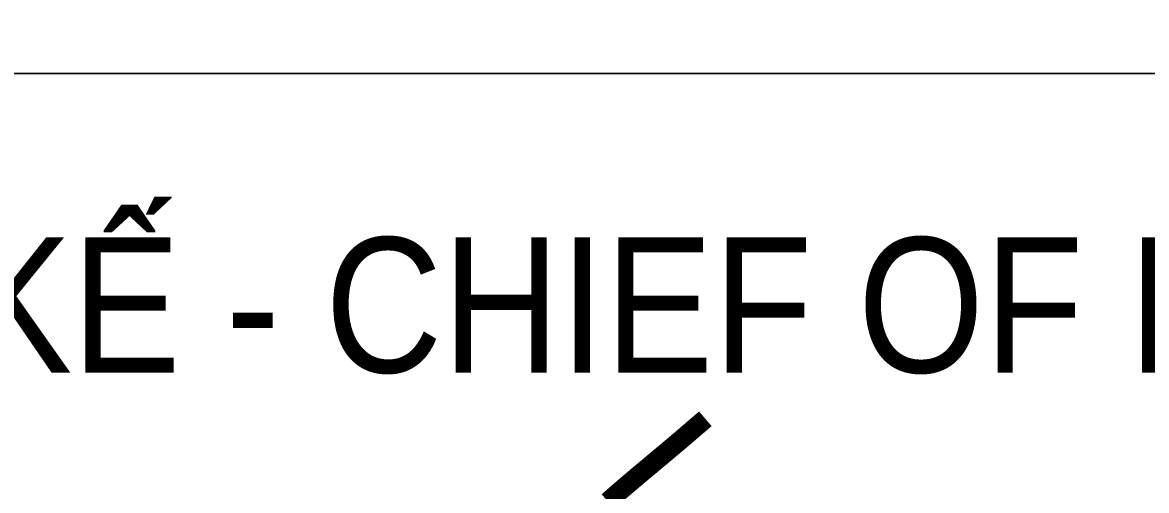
# Model space of a CAD drawing. Header units: inches. Extents: x 541671 to 837720, y 76128 to 1008472.
# Drawn here: x 618755.6 to 619163.4, y 370648.8 to 370818.6 of the extents above; entities that cross this region are included whole.
import ezdxf
from ezdxf.enums import TextEntityAlignment as Align

# ---------------------------------------------------------------- set-up
doc = ezdxf.new("R2010")
doc.units = ezdxf.units.IN
doc.header["$MEASUREMENT"] = 0
doc.layers.get('0').update_dxf_attribs({"lineweight": 18})
for name, color, linetype, lineweight in [('ISO', 153, 'Continuous', 15), ('LC Net thay', 7, 'Continuous', 25), ('LC Text1', 3, 'Continuous', 20)]:
    doc.layers.add(name, color=color, linetype=linetype, lineweight=lineweight)
doc.layers.add('Khungten_LCDI', color=7, linetype='Continuous')
doc.styles.add('Khungten', font='VHAVAN_2.TTF', dxfattribs={"width": 0.8, "height": 5000})
doc.styles.add('Title', font='VHAVAN_2.TTF', dxfattribs={"width": 0.8})

# ---------------------------------------------------------------- blocks, each defined once
blk = doc.blocks.new('lcdi fix')
at = {"layer": 'ISO', "ltscale": 2, "const_width": 20}
blk.add_lwpolyline([(39175.05478657127, 88.4431639724753), (39175.02588936084, 88.41846714605344), (39164.71902299047, 79.58492575138735), (39154.40823396339, 70.75419330084696), (39149.24408613748, 66.34838731443779), (39141.79517642772, 60.02853999998115), (39138.88390823692, 57.57269336788522), (39133.68574595079, 53.20538547548858), (39123.26763265379, 44.49577486187991), (39112.8438641993, 35.79320900839593), (39107.63863296629, 31.43470706613698), (39102.44251635787, 27.06613335322982), (39097.25902384534, 22.68354354946678), (39092.09166490001, 18.282993334602), (39086.94394899323, 13.8605383884169), (39081.81938559626, 9.412234390701997), (39079.26688279878, 7.177156397432555), (39076.72148418048, 4.934137021215065), (39074.18362842532, 2.682683221984917)], dxfattribs=at)
at = {"layer": 'Khungten_LCDI', "color": 9, "lineweight": 15}
for points in [[(36750.02493607998, 446.3151922119432), (40449.99971687794, 446.3151922119432), (40449.99971687794, 2437.222548377293), (36750.02493607998, 2437.222548377293)], [(36750.02493607998, -1521.876720111293), (40449.99971687794, -1521.876720111293), (40449.99971687794, 446.3151922119432), (36750.02493607998, 446.3151922119432)]]:
    blk.add_lwpolyline(points, close=True, dxfattribs=at)
at = {"color": 7, "style": 'Khungten', "width": 0.9}
blk.add_text('chñ nhiÖm thiÕt kÕ - chief of design', height=139.9999963689399, dxfattribs=at).set_placement((38565.57105228305, 136.3842220646911), align=Align.CENTER)
at = {"color": 7, "style": 'Khungten', "width": 0.8}
for tag, p in [('REVISION', (39498.75262445211, -10746.30395446718)), ('NGAYHT', (39546.07413610816, -11609.37091637403))]:
    blk.add_attdef(tag, text='', height=199.998925739526, dxfattribs=at).set_placement(p, align=Align.CENTER)
at = {"layer": 'LC Text1', "style": 'Title', "width": 1.824645990402025}
for tag, p, p2 in [('TENBANVE1', (36912.6576448679, -8885.760238945484), (40339.14494544268, -8885.760238945484)), ('TENBANVE2', (36912.6576448679, -9562.465564332902), (40339.14494544268, -9562.465564332902))]:
    blk.add_attdef(tag, text='', height=249.9999935159641, dxfattribs=at).set_placement(p, p2, align=Align.FIT)
at = {"layer": 'LC Text1', "style": 'Title', "width": 0.7}
blk.add_attdef('SOBANVE', text='', height=249.9999935159641, dxfattribs=at).set_placement((39561.98223525286, -13896.18071823567), align=Align.CENTER)

msp = doc.modelspace()

# ---------------------------------------------------------------- block references
at = {"layer": 'LC Net thay', "xscale": 0.3500000090783435, "yscale": 0.3500000090783435, "zscale": 0.3500000090783435}
msp.add_blockref('lcdi fix', (605292.0328789845, 370643.8959436066), dxfattribs=at)

doc.saveas('drawing.dxf')
